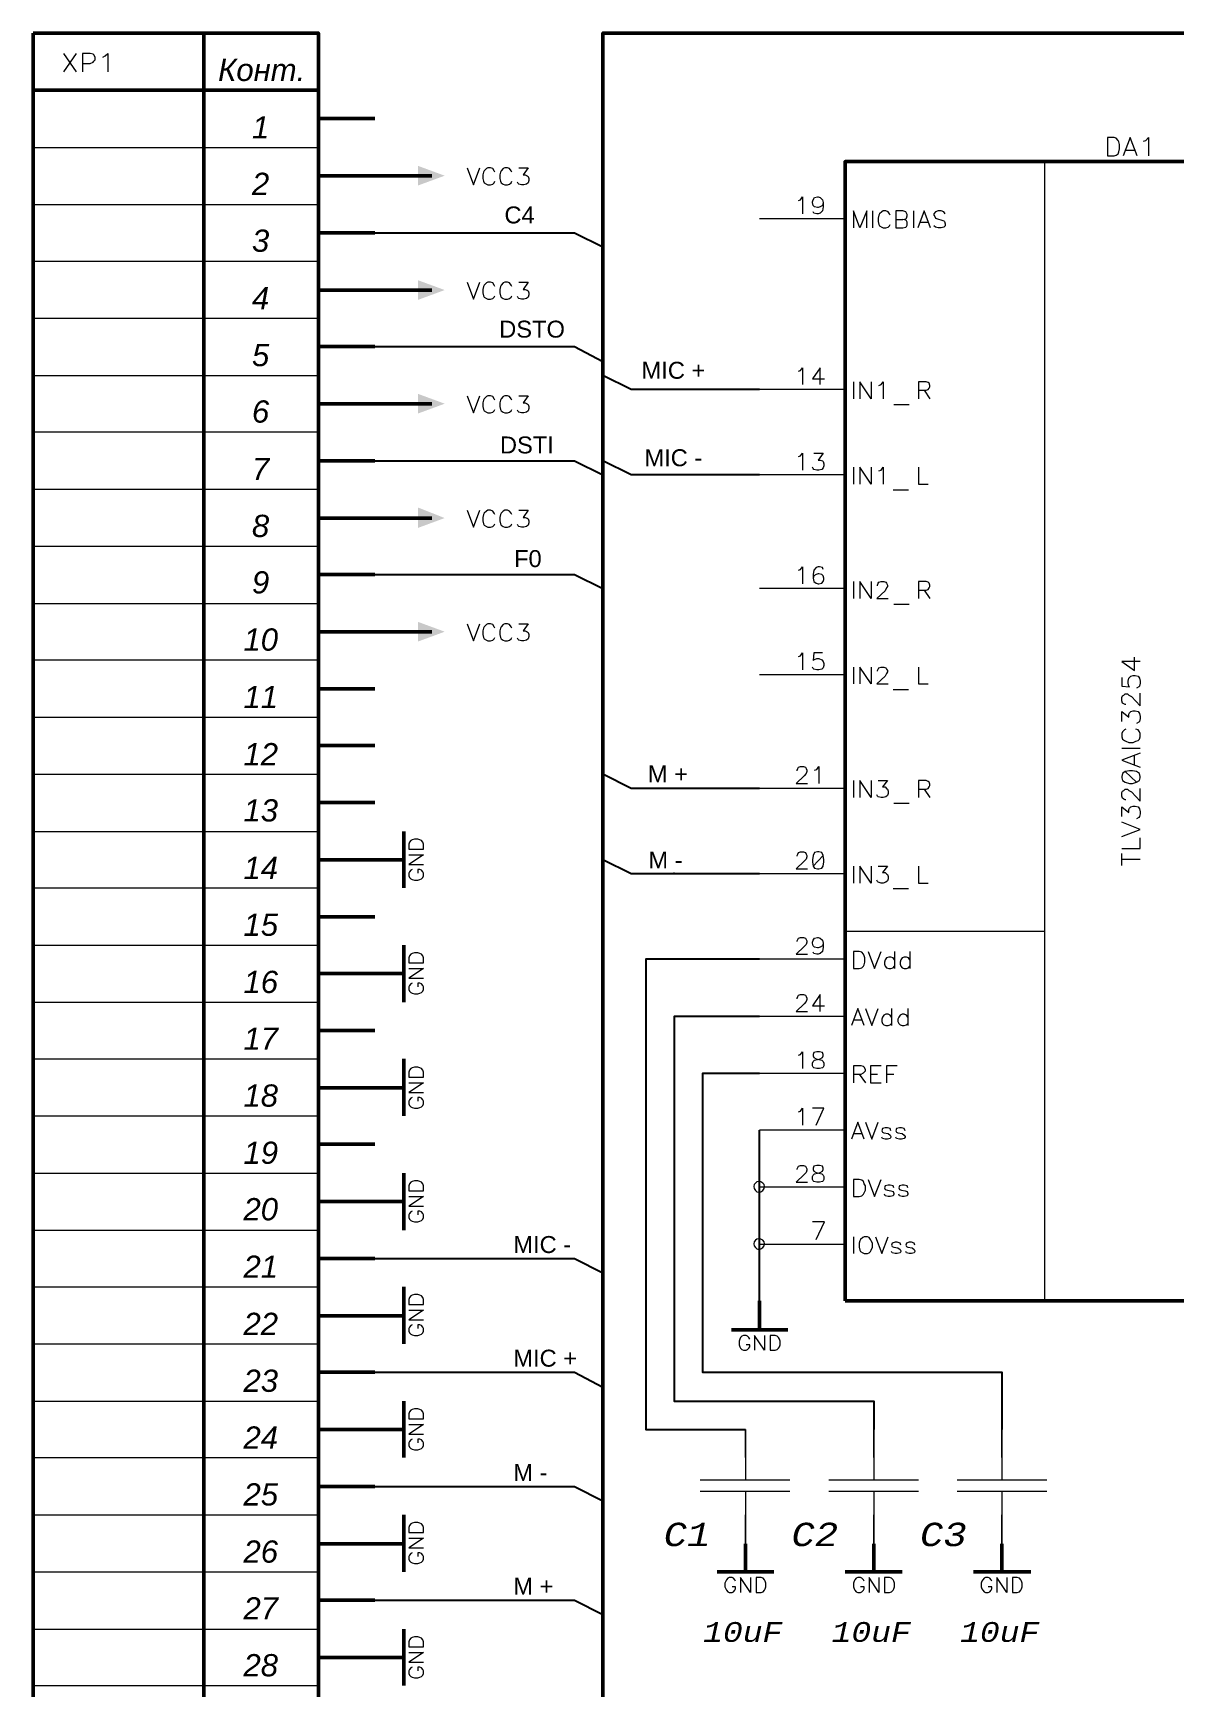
# Model space of a CAD drawing. Header units: millimetres. Extents: x -2024 to 917, y -725 to 13.
# Drawn here: x -1609 to -1541.6, y -115.4 to -17.8 of the extents above; entities that cross this region are included whole.
import ezdxf

# ---------------------------------------------------------------- set-up
doc = ezdxf.new("R2010")
doc.units = ezdxf.units.MM
doc.styles.add('PDF Arial Italic', font='ariali.ttf')
doc.styles.add('PDF Courier New Italic', font='couri.ttf')
doc.styles.get("Standard").update_dxf_attribs({"font": 'arial.ttf'})

msp = doc.modelspace()

# ---------------------------------------------------------------- linework, layer by layer
at = {"color": 7, "lineweight": 50}
for points in [[(-1608.983, -17.768), (-1592.149, -17.768), (-1592.149, -222.935), (-1608.983, -222.935)], [(-1561.066, -92.602), (-1561.066, -25.352), (-1527.441, -25.352), (-1527.441, -92.602)]]:
    msp.add_lwpolyline(points, close=True, dxfattribs=at)
for points in [[(-1598.899, -222.935), (-1598.899, -17.768)], [(-1509.774, -17.768), (-1575.358, -17.768), (-1575.358, -29.56), (-1575.358, -36.268), (-1575.358, -38.81), (-1575.358, -43.018), (-1575.358, -43.852), (-1575.358, -49.727), (-1575.358, -62.352), (-1575.358, -67.393), (-1575.358, -90.102), (-1575.358, -96.81), (-1575.358, -103.56), (-1575.358, -110.268), (-1575.358, -120.352)], [(-1608.983, -21.143), (-1592.149, -21.143)], [(-1592.149, -22.81), (-1588.816, -22.81)], [(-1585.441, -26.185), (-1588.816, -26.185), (-1592.149, -26.185)], [(-1592.149, -29.56), (-1588.816, -29.56)], [(-1585.441, -32.935), (-1588.816, -32.935), (-1592.149, -32.935)], [(-1592.149, -36.268), (-1588.816, -36.268)], [(-1585.441, -39.643), (-1588.816, -39.643), (-1592.149, -39.643)], [(-1592.149, -43.018), (-1588.816, -43.018)], [(-1585.441, -46.393), (-1588.816, -46.393), (-1592.149, -46.393)], [(-1592.149, -49.727), (-1588.816, -49.727)], [(-1585.441, -53.102), (-1588.816, -53.102), (-1592.149, -53.102)], [(-1592.149, -56.477), (-1588.816, -56.477)], [(-1592.149, -59.81), (-1588.816, -59.81)], [(-1592.149, -63.185), (-1588.816, -63.185)], [(-1587.108, -64.893), (-1587.108, -68.227)], [(-1587.108, -66.56), (-1588.816, -66.56), (-1592.149, -66.56)], [(-1592.149, -69.935), (-1588.816, -69.935)], [(-1587.108, -71.602), (-1587.108, -74.977)], [(-1587.108, -73.268), (-1588.816, -73.268), (-1592.149, -73.268)], [(-1592.149, -76.643), (-1588.816, -76.643)], [(-1587.108, -78.31), (-1587.108, -81.685)], [(-1587.108, -80.018), (-1588.816, -80.018), (-1592.149, -80.018)], [(-1592.149, -83.352), (-1588.816, -83.352)], [(-1587.108, -85.06), (-1587.108, -88.435)], [(-1587.108, -86.727), (-1588.816, -86.727), (-1592.149, -86.727)], [(-1592.149, -90.102), (-1588.816, -90.102)], [(-1587.108, -91.768), (-1587.108, -95.143)], [(-1566.108, -94.31), (-1566.108, -92.602)], [(-1587.108, -93.477), (-1588.816, -93.477), (-1592.149, -93.477)], [(-1567.774, -94.31), (-1564.441, -94.31)], [(-1592.149, -96.81), (-1588.816, -96.81)], [(-1587.108, -98.518), (-1587.108, -101.852)], [(-1587.108, -100.185), (-1588.816, -100.185), (-1592.149, -100.185)], [(-1592.149, -103.56), (-1588.816, -103.56)], [(-1587.108, -105.227), (-1587.108, -108.602)], [(-1587.108, -106.935), (-1588.816, -106.935), (-1592.149, -106.935)], [(-1566.941, -108.602), (-1566.941, -106.935)], [(-1559.358, -108.602), (-1559.358, -106.935)], [(-1551.816, -108.602), (-1551.816, -106.935)], [(-1568.608, -108.602), (-1565.274, -108.602)], [(-1561.066, -108.602), (-1557.691, -108.602)], [(-1553.483, -108.602), (-1550.108, -108.602)], [(-1592.149, -110.268), (-1588.816, -110.268)], [(-1587.108, -111.977), (-1587.108, -115.31)], [(-1587.108, -113.643), (-1588.816, -113.643), (-1592.149, -113.643)]]:
    msp.add_lwpolyline(points, dxfattribs=at)
at = {"color": 7, "lineweight": 18}
for points in [[(-1607.191, -18.977), (-1606.441, -20.06)], [(-1606.441, -18.977), (-1607.191, -20.06)], [(-1606.066, -19.56), (-1605.608, -19.56), (-1605.441, -19.477), (-1605.399, -19.435), (-1605.316, -19.352), (-1605.316, -19.185), (-1605.399, -19.06), (-1605.441, -19.018), (-1605.608, -18.977), (-1606.066, -18.977), (-1606.066, -20.06)], [(-1604.858, -19.185), (-1604.733, -19.102), (-1604.566, -18.977), (-1604.566, -20.06)], [(-1543.816, -25.018), (-1544.233, -23.935), (-1544.649, -25.018)], [(-1543.441, -24.143), (-1543.316, -24.102), (-1543.149, -23.935), (-1543.149, -25.018)], [(-1608.983, -24.518), (-1592.149, -24.518)], [(-1549.274, -92.602), (-1549.274, -25.352)], [(-1544.483, -24.685), (-1543.983, -24.685)], [(-1583.358, -25.727), (-1582.983, -26.727), (-1582.608, -25.727)], [(-1581.733, -25.977), (-1581.774, -25.893), (-1581.858, -25.768), (-1581.983, -25.727), (-1582.149, -25.727), (-1582.233, -25.768), (-1582.358, -25.893), (-1582.399, -25.977), (-1582.441, -26.143), (-1582.441, -26.352), (-1582.399, -26.518), (-1582.358, -26.602), (-1582.233, -26.685), (-1582.149, -26.727), (-1581.983, -26.727), (-1581.858, -26.685), (-1581.774, -26.602), (-1581.733, -26.518)], [(-1580.733, -25.977), (-1580.774, -25.893), (-1580.858, -25.768), (-1580.983, -25.727), (-1581.149, -25.727), (-1581.233, -25.768), (-1581.358, -25.893), (-1581.399, -25.977), (-1581.441, -26.143), (-1581.441, -26.352), (-1581.399, -26.518), (-1581.358, -26.602), (-1581.233, -26.685), (-1581.149, -26.727), (-1580.983, -26.727), (-1580.858, -26.685), (-1580.774, -26.602), (-1580.733, -26.518)], [(-1580.316, -25.727), (-1579.774, -25.727), (-1580.066, -26.143), (-1579.941, -26.143), (-1579.816, -26.185), (-1579.774, -26.227), (-1579.733, -26.352), (-1579.733, -26.477), (-1579.774, -26.602), (-1579.858, -26.685), (-1580.024, -26.727), (-1580.149, -26.727), (-1580.316, -26.685), (-1580.358, -26.643), (-1580.399, -26.56)], [(-1608.983, -27.893), (-1592.149, -27.893)], [(-1563.816, -27.643), (-1563.691, -27.602), (-1563.566, -27.435), (-1563.566, -28.435)], [(-1562.358, -27.768), (-1562.399, -27.935), (-1562.524, -28.018), (-1562.649, -28.06), (-1562.691, -28.06), (-1562.858, -28.018), (-1562.941, -27.935), (-1562.983, -27.768), (-1562.983, -27.727), (-1562.941, -27.602), (-1562.858, -27.477), (-1562.691, -27.435), (-1562.649, -27.435), (-1562.524, -27.477), (-1562.399, -27.602), (-1562.358, -27.768), (-1562.358, -28.018), (-1562.399, -28.268), (-1562.524, -28.393), (-1562.649, -28.435), (-1562.733, -28.435), (-1562.899, -28.393), (-1562.941, -28.31)], [(-1559.774, -29.268), (-1559.774, -28.268), (-1560.191, -29.268), (-1560.566, -28.268), (-1560.566, -29.268)], [(-1559.441, -28.268), (-1559.441, -29.268)], [(-1558.399, -28.518), (-1558.441, -28.435), (-1558.524, -28.31), (-1558.649, -28.268), (-1558.816, -28.268), (-1558.899, -28.31), (-1559.024, -28.435), (-1559.066, -28.518), (-1559.108, -28.685), (-1559.108, -28.893), (-1559.066, -29.06), (-1559.024, -29.143), (-1558.899, -29.227), (-1558.816, -29.268), (-1558.649, -29.268), (-1558.524, -29.227), (-1558.441, -29.143), (-1558.399, -29.06)], [(-1557.024, -28.268), (-1557.024, -29.268)], [(-1556.024, -29.268), (-1556.399, -28.268), (-1556.774, -29.268)], [(-1555.149, -28.435), (-1555.233, -28.31), (-1555.399, -28.268), (-1555.566, -28.268), (-1555.733, -28.31), (-1555.816, -28.435), (-1555.816, -28.518), (-1555.774, -28.602), (-1555.733, -28.685), (-1555.608, -28.727), (-1555.358, -28.81), (-1555.233, -28.852), (-1555.191, -28.893), (-1555.149, -29.018), (-1555.149, -29.143), (-1555.233, -29.227), (-1555.399, -29.268), (-1555.566, -29.268), (-1555.733, -29.227), (-1555.816, -29.143)], [(-1558.066, -28.768), (-1557.649, -28.768)], [(-1556.649, -28.935), (-1556.149, -28.935)], [(-1608.983, -31.227), (-1592.149, -31.227)], [(-1583.358, -32.477), (-1582.983, -33.477), (-1582.608, -32.477)], [(-1581.733, -32.727), (-1581.774, -32.643), (-1581.858, -32.518), (-1581.983, -32.477), (-1582.149, -32.477), (-1582.233, -32.518), (-1582.358, -32.643), (-1582.399, -32.727), (-1582.441, -32.893), (-1582.441, -33.102), (-1582.399, -33.268), (-1582.358, -33.352), (-1582.233, -33.435), (-1582.149, -33.477), (-1581.983, -33.477), (-1581.858, -33.435), (-1581.774, -33.352), (-1581.733, -33.268)], [(-1580.733, -32.727), (-1580.774, -32.643), (-1580.858, -32.518), (-1580.983, -32.477), (-1581.149, -32.477), (-1581.233, -32.518), (-1581.358, -32.643), (-1581.399, -32.727), (-1581.441, -32.893), (-1581.441, -33.102), (-1581.399, -33.268), (-1581.358, -33.352), (-1581.233, -33.435), (-1581.149, -33.477), (-1580.983, -33.477), (-1580.858, -33.435), (-1580.774, -33.352), (-1580.733, -33.268)], [(-1580.316, -32.477), (-1579.774, -32.477), (-1580.066, -32.893), (-1579.941, -32.893), (-1579.816, -32.935), (-1579.774, -32.977), (-1579.733, -33.102), (-1579.733, -33.227), (-1579.774, -33.352), (-1579.858, -33.435), (-1580.024, -33.477), (-1580.149, -33.477), (-1580.316, -33.435), (-1580.358, -33.393), (-1580.399, -33.31)], [(-1608.983, -34.602), (-1592.149, -34.602)], [(-1608.983, -37.977), (-1592.149, -37.977)], [(-1563.816, -37.727), (-1563.691, -37.685), (-1563.566, -37.518), (-1563.566, -38.518)], [(-1562.524, -38.518), (-1562.524, -37.518), (-1562.983, -38.185), (-1562.274, -38.185)], [(-1560.566, -38.352), (-1560.566, -39.352)], [(-1559.524, -38.352), (-1559.524, -39.352), (-1560.191, -38.352), (-1560.191, -39.352)], [(-1559.066, -38.56), (-1558.941, -38.518), (-1558.816, -38.352), (-1558.816, -39.352)], [(-1556.733, -38.852), (-1556.274, -38.852), (-1556.149, -38.81), (-1556.108, -38.727), (-1556.066, -38.643), (-1556.066, -38.56), (-1556.108, -38.435), (-1556.149, -38.393), (-1556.274, -38.352), (-1556.733, -38.352), (-1556.733, -39.352)], [(-1556.399, -38.852), (-1556.066, -39.352)], [(-1583.358, -39.185), (-1582.983, -40.185), (-1582.608, -39.185)], [(-1581.733, -39.435), (-1581.774, -39.352), (-1581.858, -39.227), (-1581.983, -39.185), (-1582.149, -39.185), (-1582.233, -39.227), (-1582.358, -39.352), (-1582.399, -39.435), (-1582.441, -39.602), (-1582.441, -39.81), (-1582.399, -39.977), (-1582.358, -40.06), (-1582.233, -40.143), (-1582.149, -40.185), (-1581.983, -40.185), (-1581.858, -40.143), (-1581.774, -40.06), (-1581.733, -39.977)], [(-1580.733, -39.435), (-1580.774, -39.352), (-1580.858, -39.227), (-1580.983, -39.185), (-1581.149, -39.185), (-1581.233, -39.227), (-1581.358, -39.352), (-1581.399, -39.435), (-1581.441, -39.602), (-1581.441, -39.81), (-1581.399, -39.977), (-1581.358, -40.06), (-1581.233, -40.143), (-1581.149, -40.185), (-1580.983, -40.185), (-1580.858, -40.143), (-1580.774, -40.06), (-1580.733, -39.977)], [(-1580.316, -39.185), (-1579.774, -39.185), (-1580.066, -39.602), (-1579.941, -39.602), (-1579.816, -39.643), (-1579.774, -39.685), (-1579.733, -39.81), (-1579.733, -39.935), (-1579.774, -40.06), (-1579.858, -40.143), (-1580.024, -40.185), (-1580.149, -40.185), (-1580.316, -40.143), (-1580.358, -40.102), (-1580.399, -40.018)], [(-1558.191, -39.685), (-1557.274, -39.685)], [(-1608.983, -41.31), (-1592.149, -41.31)], [(-1563.816, -42.768), (-1563.691, -42.727), (-1563.566, -42.56), (-1563.566, -43.56)], [(-1562.899, -42.56), (-1562.358, -42.56), (-1562.649, -42.977), (-1562.524, -42.977), (-1562.399, -43.018), (-1562.358, -43.06), (-1562.316, -43.185), (-1562.316, -43.31), (-1562.358, -43.435), (-1562.441, -43.518), (-1562.608, -43.56), (-1562.733, -43.56), (-1562.899, -43.518), (-1562.941, -43.477), (-1562.983, -43.393)], [(-1560.566, -43.393), (-1560.566, -44.393)], [(-1559.524, -43.393), (-1559.524, -44.393), (-1560.191, -43.393), (-1560.191, -44.393)], [(-1559.066, -43.602), (-1558.941, -43.56), (-1558.816, -43.393), (-1558.816, -44.393)], [(-1556.733, -43.393), (-1556.733, -44.393), (-1556.149, -44.393)], [(-1608.983, -44.685), (-1592.149, -44.685)], [(-1558.233, -44.727), (-1557.316, -44.727)], [(-1583.358, -45.935), (-1582.983, -46.935), (-1582.608, -45.935)], [(-1581.733, -46.185), (-1581.774, -46.102), (-1581.858, -45.977), (-1581.983, -45.935), (-1582.149, -45.935), (-1582.233, -45.977), (-1582.358, -46.102), (-1582.399, -46.185), (-1582.441, -46.352), (-1582.441, -46.56), (-1582.399, -46.727), (-1582.358, -46.81), (-1582.233, -46.893), (-1582.149, -46.935), (-1581.983, -46.935), (-1581.858, -46.893), (-1581.774, -46.81), (-1581.733, -46.727)], [(-1580.733, -46.185), (-1580.774, -46.102), (-1580.858, -45.977), (-1580.983, -45.935), (-1581.149, -45.935), (-1581.233, -45.977), (-1581.358, -46.102), (-1581.399, -46.185), (-1581.441, -46.352), (-1581.441, -46.56), (-1581.399, -46.727), (-1581.358, -46.81), (-1581.233, -46.893), (-1581.149, -46.935), (-1580.983, -46.935), (-1580.858, -46.893), (-1580.774, -46.81), (-1580.733, -46.727)], [(-1580.316, -45.935), (-1579.774, -45.935), (-1580.066, -46.352), (-1579.941, -46.352), (-1579.816, -46.393), (-1579.774, -46.435), (-1579.733, -46.56), (-1579.733, -46.685), (-1579.774, -46.81), (-1579.858, -46.893), (-1580.024, -46.935), (-1580.149, -46.935), (-1580.316, -46.893), (-1580.358, -46.852), (-1580.399, -46.768)], [(-1608.983, -48.06), (-1592.149, -48.06)], [(-1563.816, -49.477), (-1563.691, -49.435), (-1563.566, -49.268), (-1563.566, -50.268)], [(-1562.358, -49.435), (-1562.399, -49.31), (-1562.566, -49.268), (-1562.649, -49.268), (-1562.774, -49.31), (-1562.899, -49.477), (-1562.941, -49.727), (-1562.941, -49.935), (-1562.899, -50.143), (-1562.774, -50.227), (-1562.649, -50.268), (-1562.608, -50.268), (-1562.441, -50.227), (-1562.358, -50.143), (-1562.316, -50.018), (-1562.316, -49.935), (-1562.358, -49.81), (-1562.441, -49.727), (-1562.608, -49.685), (-1562.649, -49.685), (-1562.774, -49.727), (-1562.899, -49.81), (-1562.941, -49.935)], [(-1560.566, -50.143), (-1560.566, -51.143)], [(-1559.524, -50.143), (-1559.524, -51.143), (-1560.191, -50.143), (-1560.191, -51.143)], [(-1559.149, -50.393), (-1559.149, -50.352), (-1559.108, -50.227), (-1559.066, -50.185), (-1558.941, -50.143), (-1558.774, -50.143), (-1558.649, -50.185), (-1558.608, -50.227), (-1558.566, -50.352), (-1558.566, -50.435), (-1558.608, -50.518), (-1558.691, -50.685), (-1559.191, -51.143), (-1558.524, -51.143)], [(-1556.733, -50.643), (-1556.274, -50.643), (-1556.149, -50.602), (-1556.108, -50.518), (-1556.066, -50.435), (-1556.066, -50.352), (-1556.108, -50.227), (-1556.149, -50.185), (-1556.274, -50.143), (-1556.733, -50.143), (-1556.733, -51.143)], [(-1556.399, -50.643), (-1556.066, -51.143)], [(-1608.983, -51.435), (-1592.149, -51.435)], [(-1558.191, -51.477), (-1557.274, -51.477)], [(-1583.358, -52.643), (-1582.983, -53.643), (-1582.608, -52.643)], [(-1581.733, -52.893), (-1581.774, -52.81), (-1581.858, -52.685), (-1581.983, -52.643), (-1582.149, -52.643), (-1582.233, -52.685), (-1582.358, -52.81), (-1582.399, -52.893), (-1582.441, -53.06), (-1582.441, -53.268), (-1582.399, -53.435), (-1582.358, -53.518), (-1582.233, -53.602), (-1582.149, -53.643), (-1581.983, -53.643), (-1581.858, -53.602), (-1581.774, -53.518), (-1581.733, -53.435)], [(-1580.733, -52.893), (-1580.774, -52.81), (-1580.858, -52.685), (-1580.983, -52.643), (-1581.149, -52.643), (-1581.233, -52.685), (-1581.358, -52.81), (-1581.399, -52.893), (-1581.441, -53.06), (-1581.441, -53.268), (-1581.399, -53.435), (-1581.358, -53.518), (-1581.233, -53.602), (-1581.149, -53.643), (-1580.983, -53.643), (-1580.858, -53.602), (-1580.774, -53.518), (-1580.733, -53.435)], [(-1580.316, -52.643), (-1579.774, -52.643), (-1580.066, -53.06), (-1579.941, -53.06), (-1579.816, -53.102), (-1579.774, -53.143), (-1579.733, -53.268), (-1579.733, -53.393), (-1579.774, -53.518), (-1579.858, -53.602), (-1580.024, -53.643), (-1580.149, -53.643), (-1580.316, -53.602), (-1580.358, -53.56), (-1580.399, -53.477)], [(-1563.816, -54.56), (-1563.691, -54.518), (-1563.566, -54.352), (-1563.566, -55.352)], [(-1562.399, -54.352), (-1562.899, -54.352), (-1562.941, -54.81), (-1562.899, -54.768), (-1562.733, -54.685), (-1562.608, -54.685), (-1562.441, -54.768), (-1562.358, -54.852), (-1562.316, -54.977), (-1562.316, -55.102), (-1562.358, -55.227), (-1562.441, -55.31), (-1562.608, -55.352), (-1562.733, -55.352), (-1562.899, -55.31), (-1562.941, -55.268), (-1562.983, -55.185)], [(-1543.649, -54.852), (-1544.733, -54.852), (-1543.983, -55.393), (-1543.983, -54.602)], [(-1608.983, -54.768), (-1592.149, -54.768)], [(-1560.566, -55.185), (-1560.566, -56.185)], [(-1559.524, -55.185), (-1559.524, -56.185), (-1560.191, -55.185), (-1560.191, -56.185)], [(-1559.149, -55.435), (-1559.149, -55.393), (-1559.108, -55.31), (-1559.066, -55.227), (-1558.941, -55.185), (-1558.774, -55.185), (-1558.649, -55.227), (-1558.608, -55.31), (-1558.566, -55.393), (-1558.566, -55.477), (-1558.608, -55.56), (-1558.691, -55.727), (-1559.191, -56.185), (-1558.524, -56.185)], [(-1556.733, -55.185), (-1556.733, -56.185), (-1556.149, -56.185)], [(-1558.233, -56.518), (-1557.316, -56.518)], [(-1544.733, -55.81), (-1544.733, -56.31), (-1544.274, -56.352), (-1544.316, -56.31), (-1544.358, -56.143), (-1544.358, -56.018), (-1544.316, -55.852), (-1544.191, -55.727), (-1544.066, -55.685), (-1543.941, -55.685), (-1543.774, -55.727), (-1543.691, -55.852), (-1543.649, -56.018), (-1543.649, -56.143), (-1543.691, -56.31), (-1543.733, -56.352), (-1543.858, -56.435)], [(-1544.483, -57.393), (-1544.524, -57.393), (-1544.608, -57.352), (-1544.691, -57.31), (-1544.733, -57.185), (-1544.733, -56.977), (-1544.691, -56.893), (-1544.608, -56.852), (-1544.524, -56.768), (-1544.399, -56.768), (-1544.316, -56.852), (-1544.149, -56.935), (-1543.649, -57.477), (-1543.649, -56.727)], [(-1608.983, -58.143), (-1592.149, -58.143)], [(-1544.733, -58.393), (-1544.733, -57.81), (-1544.316, -58.143), (-1544.316, -57.977), (-1544.274, -57.893), (-1544.191, -57.81), (-1544.066, -57.768), (-1543.941, -57.768), (-1543.774, -57.81), (-1543.691, -57.935), (-1543.649, -58.102), (-1543.649, -58.227), (-1543.691, -58.393), (-1543.733, -58.435), (-1543.858, -58.518)], [(-1544.483, -58.852), (-1544.566, -58.893), (-1544.691, -59.018), (-1544.733, -59.102), (-1544.733, -59.31), (-1544.691, -59.435), (-1544.566, -59.518), (-1544.483, -59.56), (-1544.316, -59.643), (-1544.066, -59.643), (-1543.899, -59.56), (-1543.774, -59.518), (-1543.691, -59.435), (-1543.649, -59.31), (-1543.649, -59.102), (-1543.691, -59.018), (-1543.774, -58.893), (-1543.899, -58.852)], [(-1544.733, -59.977), (-1543.649, -59.977)], [(-1543.649, -60.268), (-1544.733, -60.685), (-1543.649, -61.102)], [(-1543.983, -60.935), (-1543.983, -60.435)], [(-1608.983, -61.518), (-1592.149, -61.518)], [(-1563.899, -61.31), (-1563.899, -61.268), (-1563.858, -61.185), (-1563.816, -61.102), (-1563.691, -61.06), (-1563.524, -61.06), (-1563.399, -61.102), (-1563.358, -61.185), (-1563.316, -61.268), (-1563.316, -61.352), (-1563.358, -61.477), (-1563.483, -61.602), (-1563.941, -62.06), (-1563.274, -62.06)], [(-1562.858, -61.268), (-1562.733, -61.227), (-1562.608, -61.06), (-1562.608, -62.06)], [(-1544.524, -61.352), (-1543.858, -61.977)], [(-1560.566, -61.893), (-1560.566, -62.893)], [(-1559.524, -61.893), (-1559.524, -62.893), (-1560.191, -61.893), (-1560.191, -62.893)], [(-1559.108, -61.893), (-1558.566, -61.893), (-1558.858, -62.268), (-1558.691, -62.268), (-1558.608, -62.352), (-1558.566, -62.393), (-1558.524, -62.518), (-1558.524, -62.643), (-1558.566, -62.768), (-1558.649, -62.852), (-1558.816, -62.893), (-1558.941, -62.893), (-1559.108, -62.852), (-1559.149, -62.81), (-1559.191, -62.727)], [(-1556.733, -62.393), (-1556.274, -62.393), (-1556.149, -62.352), (-1556.108, -62.268), (-1556.066, -62.185), (-1556.066, -62.102), (-1556.108, -61.977), (-1556.149, -61.935), (-1556.274, -61.893), (-1556.733, -61.893), (-1556.733, -62.893)], [(-1556.399, -62.393), (-1556.066, -62.893)], [(-1544.483, -63.018), (-1544.524, -63.018), (-1544.608, -62.977), (-1544.691, -62.935), (-1544.733, -62.81), (-1544.733, -62.602), (-1544.691, -62.518), (-1544.608, -62.477), (-1544.524, -62.393), (-1544.399, -62.393), (-1544.316, -62.477), (-1544.149, -62.56), (-1543.649, -63.102), (-1543.649, -62.352)], [(-1558.191, -63.227), (-1557.274, -63.227)], [(-1544.733, -64.018), (-1544.733, -63.435), (-1544.316, -63.768), (-1544.316, -63.602), (-1544.274, -63.518), (-1544.191, -63.435), (-1544.066, -63.393), (-1543.941, -63.393), (-1543.774, -63.435), (-1543.691, -63.56), (-1543.649, -63.727), (-1543.649, -63.852), (-1543.691, -64.018), (-1543.733, -64.06), (-1543.858, -64.143)], [(-1544.733, -65.185), (-1543.649, -64.768), (-1544.733, -64.352)], [(-1608.983, -64.893), (-1592.149, -64.893)], [(-1544.733, -65.893), (-1543.649, -65.893), (-1543.649, -65.268)], [(-1586.816, -66.268), (-1585.941, -66.268), (-1586.816, -66.852), (-1585.941, -66.852)], [(-1563.899, -66.352), (-1563.899, -66.31), (-1563.858, -66.227), (-1563.816, -66.143), (-1563.691, -66.102), (-1563.524, -66.102), (-1563.399, -66.143), (-1563.358, -66.227), (-1563.316, -66.31), (-1563.316, -66.393), (-1563.358, -66.518), (-1563.483, -66.643), (-1563.941, -67.102), (-1563.274, -67.102)], [(-1562.358, -66.31), (-1562.941, -66.935)], [(-1544.733, -66.893), (-1544.733, -66.185)], [(-1586.608, -67.143), (-1586.691, -67.185), (-1586.774, -67.268), (-1586.816, -67.352), (-1586.816, -67.518), (-1586.774, -67.602), (-1586.691, -67.685), (-1586.608, -67.727), (-1586.483, -67.768), (-1586.274, -67.768), (-1586.149, -67.727), (-1586.066, -67.685), (-1585.983, -67.602), (-1585.941, -67.518), (-1585.941, -67.352), (-1585.983, -67.268), (-1586.066, -67.185), (-1586.149, -67.143), (-1586.274, -67.143), (-1586.274, -67.352)], [(-1560.566, -66.935), (-1560.566, -67.935)], [(-1559.524, -66.935), (-1559.524, -67.935), (-1560.191, -66.935), (-1560.191, -67.935)], [(-1559.108, -66.935), (-1558.566, -66.935), (-1558.858, -67.31), (-1558.691, -67.31), (-1558.608, -67.393), (-1558.566, -67.435), (-1558.524, -67.56), (-1558.524, -67.685), (-1558.566, -67.81), (-1558.649, -67.893), (-1558.816, -67.935), (-1558.941, -67.935), (-1559.108, -67.893), (-1559.149, -67.852), (-1559.191, -67.768)], [(-1556.733, -66.935), (-1556.733, -67.935), (-1556.149, -67.935)], [(-1544.733, -66.518), (-1543.649, -66.518)], [(-1608.983, -68.227), (-1592.149, -68.227)], [(-1558.233, -68.268), (-1557.316, -68.268)], [(-1563.899, -71.393), (-1563.899, -71.352), (-1563.858, -71.268), (-1563.816, -71.185), (-1563.691, -71.143), (-1563.524, -71.143), (-1563.399, -71.185), (-1563.358, -71.268), (-1563.316, -71.352), (-1563.316, -71.435), (-1563.358, -71.56), (-1563.483, -71.685), (-1563.941, -72.143), (-1563.274, -72.143)], [(-1562.358, -71.477), (-1562.399, -71.643), (-1562.524, -71.727), (-1562.649, -71.768), (-1562.691, -71.768), (-1562.858, -71.727), (-1562.941, -71.643), (-1562.983, -71.477), (-1562.983, -71.435), (-1562.941, -71.31), (-1562.858, -71.185), (-1562.691, -71.143), (-1562.649, -71.143), (-1562.524, -71.185), (-1562.399, -71.31), (-1562.358, -71.477), (-1562.358, -71.727), (-1562.399, -71.977), (-1562.524, -72.102), (-1562.649, -72.143), (-1562.733, -72.143), (-1562.899, -72.102), (-1562.941, -72.018)], [(-1561.066, -70.768), (-1549.274, -70.768)], [(-1608.983, -71.602), (-1592.149, -71.602)], [(-1559.691, -71.977), (-1559.316, -72.977), (-1558.941, -71.977)], [(-1558.149, -71.977), (-1558.149, -72.977)], [(-1557.233, -71.977), (-1557.233, -72.977)], [(-1586.816, -72.977), (-1585.941, -72.977), (-1586.816, -73.56), (-1585.941, -73.56)], [(-1558.149, -72.477), (-1558.233, -72.352), (-1558.358, -72.31), (-1558.483, -72.31), (-1558.608, -72.352), (-1558.691, -72.477), (-1558.733, -72.602), (-1558.733, -72.727), (-1558.691, -72.852), (-1558.608, -72.935), (-1558.483, -72.977), (-1558.358, -72.977), (-1558.233, -72.935), (-1558.149, -72.852)], [(-1557.233, -72.477), (-1557.316, -72.352), (-1557.441, -72.31), (-1557.566, -72.31), (-1557.691, -72.352), (-1557.774, -72.477), (-1557.816, -72.602), (-1557.816, -72.727), (-1557.774, -72.852), (-1557.691, -72.935), (-1557.566, -72.977), (-1557.441, -72.977), (-1557.316, -72.935), (-1557.233, -72.852)], [(-1586.608, -73.852), (-1586.691, -73.893), (-1586.774, -73.977), (-1586.816, -74.06), (-1586.816, -74.227), (-1586.774, -74.31), (-1586.691, -74.393), (-1586.608, -74.435), (-1586.483, -74.477), (-1586.274, -74.477), (-1586.149, -74.435), (-1586.066, -74.393), (-1585.983, -74.31), (-1585.941, -74.227), (-1585.941, -74.06), (-1585.983, -73.977), (-1586.066, -73.893), (-1586.149, -73.852), (-1586.274, -73.852), (-1586.274, -74.06)], [(-1608.983, -74.977), (-1592.149, -74.977)], [(-1563.899, -74.768), (-1563.899, -74.727), (-1563.858, -74.643), (-1563.816, -74.56), (-1563.691, -74.518), (-1563.524, -74.518), (-1563.399, -74.56), (-1563.358, -74.643), (-1563.316, -74.727), (-1563.316, -74.81), (-1563.358, -74.935), (-1563.483, -75.06), (-1563.941, -75.518), (-1563.274, -75.518)], [(-1562.524, -75.518), (-1562.524, -74.518), (-1562.983, -75.185), (-1562.274, -75.185)], [(-1559.941, -76.352), (-1560.316, -75.352), (-1560.691, -76.352)], [(-1560.566, -76.018), (-1560.066, -76.018)], [(-1559.858, -75.352), (-1559.483, -76.352), (-1559.108, -75.352)], [(-1558.316, -75.852), (-1558.399, -75.727), (-1558.524, -75.685), (-1558.649, -75.685), (-1558.774, -75.727), (-1558.858, -75.852), (-1558.899, -75.977), (-1558.899, -76.102), (-1558.858, -76.227), (-1558.774, -76.31), (-1558.649, -76.352), (-1558.524, -76.352), (-1558.399, -76.31), (-1558.316, -76.227)], [(-1558.316, -75.352), (-1558.316, -76.352)], [(-1557.358, -75.852), (-1557.441, -75.727), (-1557.566, -75.685), (-1557.691, -75.685), (-1557.816, -75.727), (-1557.899, -75.852), (-1557.941, -75.977), (-1557.941, -76.102), (-1557.899, -76.227), (-1557.816, -76.31), (-1557.691, -76.352), (-1557.566, -76.352), (-1557.441, -76.31), (-1557.358, -76.227)], [(-1557.358, -75.352), (-1557.358, -76.352)], [(-1563.816, -78.102), (-1563.691, -78.06), (-1563.566, -77.893), (-1563.566, -78.893)], [(-1608.983, -78.31), (-1592.149, -78.31)], [(-1560.566, -79.227), (-1560.108, -79.227), (-1559.983, -79.143), (-1559.941, -79.102), (-1559.858, -79.018), (-1559.858, -78.935), (-1559.941, -78.81), (-1559.983, -78.768), (-1560.108, -78.727), (-1560.566, -78.727), (-1560.566, -79.727)], [(-1558.941, -78.727), (-1559.566, -78.727), (-1559.566, -79.727), (-1558.941, -79.727)], [(-1557.983, -78.727), (-1558.608, -78.727), (-1558.608, -79.727)], [(-1586.816, -79.727), (-1585.941, -79.727), (-1586.816, -80.31), (-1585.941, -80.31)], [(-1560.233, -79.227), (-1559.858, -79.727)], [(-1559.566, -79.227), (-1559.149, -79.227)], [(-1558.608, -79.227), (-1558.191, -79.227)], [(-1586.608, -80.602), (-1586.691, -80.643), (-1586.774, -80.727), (-1586.816, -80.81), (-1586.816, -80.977), (-1586.774, -81.06), (-1586.691, -81.143), (-1586.608, -81.185), (-1586.483, -81.227), (-1586.274, -81.227), (-1586.149, -81.185), (-1586.066, -81.143), (-1585.983, -81.06), (-1585.941, -80.977), (-1585.941, -80.81), (-1585.983, -80.727), (-1586.066, -80.643), (-1586.149, -80.602), (-1586.274, -80.602), (-1586.274, -80.81)], [(-1608.983, -81.685), (-1592.149, -81.685)], [(-1563.816, -81.435), (-1563.691, -81.393), (-1563.566, -81.227), (-1563.566, -82.227)], [(-1562.774, -82.227), (-1562.316, -81.227), (-1562.983, -81.227)], [(-1559.941, -83.06), (-1560.316, -82.06), (-1560.691, -83.06)], [(-1560.566, -82.727), (-1560.066, -82.727)], [(-1559.858, -82.06), (-1559.483, -83.06), (-1559.108, -82.06)], [(-1558.358, -82.56), (-1558.399, -82.435), (-1558.566, -82.393), (-1558.691, -82.393), (-1558.858, -82.435), (-1558.899, -82.56), (-1558.858, -82.643), (-1558.774, -82.685), (-1558.524, -82.727), (-1558.399, -82.81), (-1558.358, -82.893), (-1558.358, -82.935), (-1558.399, -83.018), (-1558.566, -83.06), (-1558.691, -83.06), (-1558.858, -83.018), (-1558.899, -82.935)], [(-1557.524, -82.56), (-1557.566, -82.435), (-1557.733, -82.393), (-1557.858, -82.393), (-1558.024, -82.435), (-1558.066, -82.56), (-1558.024, -82.643), (-1557.941, -82.685), (-1557.691, -82.727), (-1557.566, -82.81), (-1557.524, -82.893), (-1557.524, -82.935), (-1557.566, -83.018), (-1557.733, -83.06), (-1557.858, -83.06), (-1558.024, -83.018), (-1558.066, -82.935)], [(-1563.899, -84.852), (-1563.899, -84.81), (-1563.858, -84.727), (-1563.816, -84.643), (-1563.691, -84.602), (-1563.524, -84.602), (-1563.399, -84.643), (-1563.358, -84.727), (-1563.316, -84.81), (-1563.316, -84.893), (-1563.358, -85.018), (-1563.483, -85.143), (-1563.941, -85.602), (-1563.274, -85.602)], [(-1608.983, -85.06), (-1592.149, -85.06)], [(-1559.691, -85.435), (-1559.316, -86.435), (-1558.941, -85.435)], [(-1558.191, -85.935), (-1558.233, -85.81), (-1558.399, -85.768), (-1558.524, -85.768), (-1558.691, -85.81), (-1558.733, -85.935), (-1558.691, -86.018), (-1558.566, -86.06), (-1558.358, -86.102), (-1558.233, -86.143), (-1558.191, -86.268), (-1558.191, -86.31), (-1558.233, -86.393), (-1558.399, -86.435), (-1558.524, -86.435), (-1558.691, -86.393), (-1558.733, -86.31)], [(-1557.358, -85.935), (-1557.399, -85.81), (-1557.566, -85.768), (-1557.691, -85.768), (-1557.858, -85.81), (-1557.899, -85.935), (-1557.858, -86.018), (-1557.733, -86.06), (-1557.524, -86.102), (-1557.399, -86.143), (-1557.358, -86.268), (-1557.358, -86.31), (-1557.399, -86.393), (-1557.566, -86.435), (-1557.691, -86.435), (-1557.858, -86.393), (-1557.899, -86.31)], [(-1586.816, -86.435), (-1585.941, -86.435), (-1586.816, -87.018), (-1585.941, -87.018)], [(-1586.608, -87.31), (-1586.691, -87.352), (-1586.774, -87.435), (-1586.816, -87.518), (-1586.816, -87.685), (-1586.774, -87.768), (-1586.691, -87.852), (-1586.608, -87.893), (-1586.483, -87.935), (-1586.274, -87.935), (-1586.149, -87.893), (-1586.066, -87.852), (-1585.983, -87.768), (-1585.941, -87.685), (-1585.941, -87.518), (-1585.983, -87.435), (-1586.066, -87.352), (-1586.149, -87.31), (-1586.274, -87.31), (-1586.274, -87.518)], [(-1608.983, -88.435), (-1592.149, -88.435)], [(-1562.774, -88.977), (-1562.274, -87.935), (-1562.983, -87.935)], [(-1560.566, -88.81), (-1560.566, -89.81)], [(-1559.274, -88.81), (-1558.899, -89.81), (-1558.524, -88.81)], [(-1557.774, -89.31), (-1557.816, -89.185), (-1557.983, -89.143), (-1558.108, -89.143), (-1558.274, -89.185), (-1558.316, -89.31), (-1558.274, -89.393), (-1558.191, -89.435), (-1557.941, -89.477), (-1557.816, -89.56), (-1557.774, -89.643), (-1557.774, -89.685), (-1557.816, -89.768), (-1557.983, -89.81), (-1558.108, -89.81), (-1558.274, -89.768), (-1558.316, -89.685)], [(-1556.941, -89.31), (-1556.983, -89.185), (-1557.149, -89.143), (-1557.274, -89.143), (-1557.441, -89.185), (-1557.483, -89.31), (-1557.441, -89.393), (-1557.358, -89.435), (-1557.108, -89.477), (-1556.983, -89.56), (-1556.941, -89.643), (-1556.941, -89.685), (-1556.983, -89.768), (-1557.149, -89.81), (-1557.274, -89.81), (-1557.441, -89.768), (-1557.483, -89.685)], [(-1608.983, -91.768), (-1592.149, -91.768)], [(-1586.816, -93.143), (-1585.941, -93.143), (-1586.816, -93.727), (-1585.941, -93.727)], [(-1586.608, -94.018), (-1586.691, -94.06), (-1586.774, -94.143), (-1586.816, -94.227), (-1586.816, -94.393), (-1586.774, -94.477), (-1586.691, -94.56), (-1586.608, -94.602), (-1586.483, -94.643), (-1586.274, -94.643), (-1586.149, -94.602), (-1586.066, -94.56), (-1585.983, -94.477), (-1585.941, -94.393), (-1585.941, -94.227), (-1585.983, -94.143), (-1586.066, -94.06), (-1586.149, -94.018), (-1586.274, -94.018), (-1586.274, -94.227)], [(-1566.691, -94.852), (-1566.733, -94.768), (-1566.816, -94.685), (-1566.899, -94.643), (-1567.066, -94.643), (-1567.149, -94.685), (-1567.233, -94.768), (-1567.274, -94.852), (-1567.316, -94.977), (-1567.316, -95.185), (-1567.274, -95.31), (-1567.233, -95.393), (-1567.149, -95.477), (-1567.066, -95.518), (-1566.899, -95.518), (-1566.816, -95.477), (-1566.733, -95.393), (-1566.691, -95.31), (-1566.691, -95.185), (-1566.899, -95.185)], [(-1565.816, -94.643), (-1565.816, -95.518), (-1566.399, -94.643), (-1566.399, -95.518)], [(-1608.983, -95.143), (-1592.149, -95.143)], [(-1608.983, -98.518), (-1592.149, -98.518)], [(-1586.816, -99.893), (-1585.941, -99.893), (-1586.816, -100.477), (-1585.941, -100.477)], [(-1586.608, -100.768), (-1586.691, -100.81), (-1586.774, -100.893), (-1586.816, -100.977), (-1586.816, -101.143), (-1586.774, -101.227), (-1586.691, -101.31), (-1586.608, -101.352), (-1586.483, -101.393), (-1586.274, -101.393), (-1586.149, -101.352), (-1586.066, -101.31), (-1585.983, -101.227), (-1585.941, -101.143), (-1585.941, -100.977), (-1585.983, -100.893), (-1586.066, -100.81), (-1586.149, -100.768), (-1586.274, -100.768), (-1586.274, -100.977)], [(-1608.983, -101.852), (-1592.149, -101.852)], [(-1608.983, -105.227), (-1592.149, -105.227)], [(-1586.816, -106.602), (-1585.941, -106.602), (-1586.816, -107.185), (-1585.941, -107.185)], [(-1586.608, -107.477), (-1586.691, -107.518), (-1586.774, -107.602), (-1586.816, -107.685), (-1586.816, -107.852), (-1586.774, -107.935), (-1586.691, -108.018), (-1586.608, -108.06), (-1586.483, -108.102), (-1586.274, -108.102), (-1586.149, -108.06), (-1586.066, -108.018), (-1585.983, -107.935), (-1585.941, -107.852), (-1585.941, -107.685), (-1585.983, -107.602), (-1586.066, -107.518), (-1586.149, -107.477), (-1586.274, -107.477), (-1586.274, -107.685)], [(-1608.983, -108.602), (-1592.149, -108.602)], [(-1567.524, -109.143), (-1567.566, -109.06), (-1567.649, -108.977), (-1567.733, -108.935), (-1567.899, -108.935), (-1567.983, -108.977), (-1568.066, -109.06), (-1568.108, -109.143), (-1568.149, -109.268), (-1568.149, -109.477), (-1568.108, -109.602), (-1568.066, -109.685), (-1567.983, -109.768), (-1567.899, -109.81), (-1567.733, -109.81), (-1567.649, -109.768), (-1567.566, -109.685), (-1567.524, -109.602), (-1567.524, -109.477), (-1567.733, -109.477)], [(-1566.649, -108.935), (-1566.649, -109.81), (-1567.233, -108.935), (-1567.233, -109.81)], [(-1559.941, -109.143), (-1559.983, -109.06), (-1560.066, -108.977), (-1560.149, -108.935), (-1560.316, -108.935), (-1560.399, -108.977), (-1560.483, -109.06), (-1560.524, -109.143), (-1560.566, -109.268), (-1560.566, -109.477), (-1560.524, -109.602), (-1560.483, -109.685), (-1560.399, -109.768), (-1560.316, -109.81), (-1560.149, -109.81), (-1560.066, -109.768), (-1559.983, -109.685), (-1559.941, -109.602), (-1559.941, -109.477), (-1560.149, -109.477)], [(-1559.066, -108.935), (-1559.066, -109.81), (-1559.649, -108.935), (-1559.649, -109.81)], [(-1552.399, -109.143), (-1552.441, -109.06), (-1552.524, -108.977), (-1552.608, -108.935), (-1552.774, -108.935), (-1552.858, -108.977), (-1552.941, -109.06), (-1552.983, -109.143), (-1553.024, -109.268), (-1553.024, -109.477), (-1552.983, -109.602), (-1552.941, -109.685), (-1552.858, -109.768), (-1552.774, -109.81), (-1552.608, -109.81), (-1552.524, -109.768), (-1552.441, -109.685), (-1552.399, -109.602), (-1552.399, -109.477), (-1552.608, -109.477)], [(-1551.524, -108.935), (-1551.524, -109.81), (-1552.108, -108.935), (-1552.108, -109.81)], [(-1608.983, -111.977), (-1592.149, -111.977)], [(-1586.816, -113.352), (-1585.941, -113.352), (-1586.816, -113.935), (-1585.941, -113.935)], [(-1586.608, -114.227), (-1586.691, -114.268), (-1586.774, -114.352), (-1586.816, -114.435), (-1586.816, -114.602), (-1586.774, -114.685), (-1586.691, -114.768), (-1586.608, -114.81), (-1586.483, -114.852), (-1586.274, -114.852), (-1586.149, -114.81), (-1586.066, -114.768), (-1585.983, -114.685), (-1585.941, -114.602), (-1585.941, -114.435), (-1585.983, -114.352), (-1586.066, -114.268), (-1586.149, -114.227), (-1586.274, -114.227), (-1586.274, -114.435)], [(-1608.983, -115.31), (-1592.149, -115.31)]]:
    msp.add_lwpolyline(points, dxfattribs=at)
at = {"color": 7, "lineweight": 5}
for points in [[(-1592.149, -22.81), (-1588.816, -22.81)], [(-1587.108, -26.185), (-1588.816, -26.185), (-1592.149, -26.185)], [(-1561.066, -28.727), (-1566.108, -28.727)], [(-1592.149, -29.56), (-1588.816, -29.56)], [(-1587.108, -32.935), (-1588.816, -32.935), (-1592.149, -32.935)], [(-1592.149, -36.268), (-1588.816, -36.268)], [(-1561.066, -38.81), (-1566.108, -38.81)], [(-1587.108, -39.643), (-1588.816, -39.643), (-1592.149, -39.643)], [(-1592.149, -43.018), (-1588.816, -43.018)], [(-1561.066, -43.852), (-1566.108, -43.852)], [(-1587.108, -46.393), (-1588.816, -46.393), (-1592.149, -46.393)], [(-1592.149, -49.727), (-1588.816, -49.727)], [(-1561.066, -50.56), (-1566.108, -50.56)], [(-1587.108, -53.102), (-1588.816, -53.102), (-1592.149, -53.102)], [(-1561.066, -55.643), (-1566.108, -55.643)], [(-1592.149, -56.477), (-1588.816, -56.477)], [(-1592.149, -59.81), (-1588.816, -59.81)], [(-1561.066, -62.352), (-1566.108, -62.352)], [(-1592.149, -63.185), (-1588.816, -63.185)], [(-1587.108, -66.56), (-1588.816, -66.56), (-1592.149, -66.56)], [(-1571.149, -67.393), (-1571.149, -67.31)], [(-1561.066, -67.393), (-1566.108, -67.393)], [(-1592.149, -69.935), (-1588.816, -69.935)], [(-1561.066, -72.435), (-1566.108, -72.435)], [(-1587.108, -73.268), (-1588.816, -73.268), (-1592.149, -73.268)], [(-1561.066, -75.81), (-1566.108, -75.81)], [(-1592.149, -76.643), (-1588.816, -76.643)], [(-1587.108, -80.018), (-1588.816, -80.018), (-1592.149, -80.018)], [(-1561.066, -79.185), (-1566.108, -79.185)], [(-1561.066, -82.518), (-1566.108, -82.518)], [(-1592.149, -83.352), (-1588.816, -83.352)], [(-1561.066, -85.893), (-1566.108, -85.893)], [(-1587.108, -86.727), (-1588.816, -86.727), (-1592.149, -86.727)], [(-1561.066, -89.268), (-1566.108, -89.268)], [(-1592.149, -90.102), (-1588.816, -90.102)], [(-1566.108, -94.31), (-1566.108, -92.602)], [(-1587.108, -93.477), (-1588.816, -93.477), (-1592.149, -93.477)], [(-1592.149, -96.81), (-1588.816, -96.81)], [(-1587.108, -100.185), (-1588.816, -100.185), (-1592.149, -100.185)], [(-1566.941, -101.852), (-1566.941, -100.185)], [(-1559.358, -101.852), (-1559.358, -100.185)], [(-1551.816, -101.852), (-1551.816, -100.185)], [(-1592.149, -103.56), (-1588.816, -103.56)], [(-1566.941, -108.602), (-1566.941, -106.935), (-1566.941, -105.227)], [(-1559.358, -108.602), (-1559.358, -106.935), (-1559.358, -105.227)], [(-1551.816, -108.602), (-1551.816, -106.935), (-1551.816, -105.227)], [(-1587.108, -106.935), (-1588.816, -106.935), (-1592.149, -106.935)], [(-1592.149, -110.268), (-1588.816, -110.268)], [(-1587.108, -113.643), (-1588.816, -113.643), (-1592.149, -113.643)]]:
    msp.add_lwpolyline(points, dxfattribs=at)
at = {"color": 7, "lineweight": 18}
for points in [[(-1545.566, -23.935), (-1545.566, -25.018), (-1545.191, -25.018), (-1545.066, -24.977), (-1544.941, -24.893), (-1544.899, -24.768), (-1544.858, -24.602), (-1544.858, -24.352), (-1544.899, -24.185), (-1544.941, -24.102), (-1545.066, -23.977), (-1545.191, -23.935)], [(-1558.066, -28.268), (-1558.066, -29.268), (-1557.649, -29.268), (-1557.483, -29.227), (-1557.441, -29.185), (-1557.399, -29.102), (-1557.399, -28.935), (-1557.441, -28.852), (-1557.483, -28.81), (-1557.649, -28.768), (-1557.483, -28.727), (-1557.441, -28.685), (-1557.399, -28.56), (-1557.399, -28.477), (-1557.441, -28.393), (-1557.483, -28.31), (-1557.649, -28.268)], [(-1544.733, -61.727), (-1544.691, -61.893), (-1544.524, -61.977), (-1544.274, -62.06), (-1544.108, -62.06), (-1543.858, -61.977), (-1543.691, -61.893), (-1543.649, -61.727), (-1543.649, -61.643), (-1543.691, -61.477), (-1543.858, -61.352), (-1544.108, -61.31), (-1544.274, -61.31), (-1544.524, -61.352), (-1544.691, -61.477), (-1544.733, -61.643)], [(-1586.816, -65.935), (-1585.941, -65.935), (-1585.941, -65.643), (-1585.983, -65.518), (-1586.066, -65.435), (-1586.149, -65.393), (-1586.274, -65.352), (-1586.483, -65.352), (-1586.608, -65.393), (-1586.691, -65.435), (-1586.774, -65.518), (-1586.816, -65.643)], [(-1562.691, -66.102), (-1562.858, -66.143), (-1562.941, -66.31), (-1562.983, -66.56), (-1562.983, -66.685), (-1562.941, -66.935), (-1562.858, -67.06), (-1562.691, -67.102), (-1562.608, -67.102), (-1562.441, -67.06), (-1562.358, -66.935), (-1562.316, -66.685), (-1562.316, -66.56), (-1562.358, -66.31), (-1562.441, -66.143), (-1562.608, -66.102)], [(-1586.816, -72.643), (-1585.941, -72.643), (-1585.941, -72.352), (-1585.983, -72.227), (-1586.066, -72.143), (-1586.149, -72.102), (-1586.274, -72.06), (-1586.483, -72.06), (-1586.608, -72.102), (-1586.691, -72.143), (-1586.774, -72.227), (-1586.816, -72.352)], [(-1560.566, -71.977), (-1560.566, -72.977), (-1560.233, -72.977), (-1560.066, -72.935), (-1559.983, -72.852), (-1559.941, -72.768), (-1559.899, -72.602), (-1559.899, -72.352), (-1559.941, -72.227), (-1559.983, -72.143), (-1560.066, -72.018), (-1560.233, -71.977)], [(-1562.733, -77.893), (-1562.899, -77.935), (-1562.941, -78.06), (-1562.941, -78.143), (-1562.899, -78.227), (-1562.774, -78.31), (-1562.608, -78.352), (-1562.441, -78.393), (-1562.358, -78.477), (-1562.316, -78.56), (-1562.316, -78.727), (-1562.358, -78.81), (-1562.399, -78.852), (-1562.566, -78.893), (-1562.733, -78.893), (-1562.899, -78.852), (-1562.941, -78.81), (-1562.983, -78.727), (-1562.983, -78.56), (-1562.941, -78.477), (-1562.858, -78.393), (-1562.691, -78.352), (-1562.524, -78.31), (-1562.399, -78.227), (-1562.358, -78.143), (-1562.358, -78.06), (-1562.399, -77.935), (-1562.566, -77.893)], [(-1586.816, -79.393), (-1585.941, -79.393), (-1585.941, -79.102), (-1585.983, -78.977), (-1586.066, -78.893), (-1586.149, -78.852), (-1586.274, -78.81), (-1586.483, -78.81), (-1586.608, -78.852), (-1586.691, -78.893), (-1586.774, -78.977), (-1586.816, -79.102)], [(-1562.733, -84.602), (-1562.899, -84.643), (-1562.941, -84.768), (-1562.941, -84.852), (-1562.899, -84.935), (-1562.774, -85.018), (-1562.608, -85.06), (-1562.441, -85.102), (-1562.358, -85.185), (-1562.316, -85.268), (-1562.316, -85.435), (-1562.358, -85.518), (-1562.399, -85.56), (-1562.566, -85.602), (-1562.733, -85.602), (-1562.899, -85.56), (-1562.941, -85.518), (-1562.983, -85.435), (-1562.983, -85.268), (-1562.941, -85.185), (-1562.858, -85.102), (-1562.691, -85.06), (-1562.524, -85.018), (-1562.399, -84.935), (-1562.358, -84.852), (-1562.358, -84.768), (-1562.399, -84.643), (-1562.566, -84.602)], [(-1586.816, -86.102), (-1585.941, -86.102), (-1585.941, -85.81), (-1585.983, -85.685), (-1586.066, -85.602), (-1586.149, -85.56), (-1586.274, -85.518), (-1586.483, -85.518), (-1586.608, -85.56), (-1586.691, -85.602), (-1586.774, -85.685), (-1586.816, -85.81)], [(-1560.566, -85.435), (-1560.566, -86.435), (-1560.233, -86.435), (-1560.066, -86.393), (-1559.983, -86.31), (-1559.941, -86.227), (-1559.858, -86.06), (-1559.858, -85.81), (-1559.941, -85.685), (-1559.983, -85.56), (-1560.066, -85.477), (-1560.233, -85.435)], [(-1559.941, -88.81), (-1560.024, -88.852), (-1560.149, -88.977), (-1560.191, -89.06), (-1560.233, -89.185), (-1560.233, -89.435), (-1560.191, -89.602), (-1560.149, -89.685), (-1560.024, -89.768), (-1559.941, -89.81), (-1559.733, -89.81), (-1559.649, -89.768), (-1559.566, -89.685), (-1559.524, -89.602), (-1559.441, -89.435), (-1559.441, -89.185), (-1559.524, -89.06), (-1559.566, -88.977), (-1559.649, -88.852), (-1559.733, -88.81)], [(-1586.816, -92.81), (-1585.941, -92.81), (-1585.941, -92.518), (-1585.983, -92.393), (-1586.066, -92.31), (-1586.149, -92.268), (-1586.274, -92.227), (-1586.483, -92.227), (-1586.608, -92.268), (-1586.691, -92.31), (-1586.774, -92.393), (-1586.816, -92.518)], [(-1565.483, -94.643), (-1565.483, -95.518), (-1565.191, -95.518), (-1565.066, -95.477), (-1564.983, -95.393), (-1564.941, -95.31), (-1564.899, -95.185), (-1564.899, -94.977), (-1564.941, -94.852), (-1564.983, -94.768), (-1565.066, -94.685), (-1565.191, -94.643)], [(-1586.816, -99.56), (-1585.941, -99.56), (-1585.941, -99.268), (-1585.983, -99.143), (-1586.066, -99.06), (-1586.149, -99.018), (-1586.274, -98.977), (-1586.483, -98.977), (-1586.608, -99.018), (-1586.691, -99.06), (-1586.774, -99.143), (-1586.816, -99.268)], [(-1586.816, -106.268), (-1585.941, -106.268), (-1585.941, -105.977), (-1585.983, -105.852), (-1586.066, -105.768), (-1586.149, -105.727), (-1586.274, -105.685), (-1586.483, -105.685), (-1586.608, -105.727), (-1586.691, -105.768), (-1586.774, -105.852), (-1586.816, -105.977)], [(-1566.316, -108.935), (-1566.316, -109.81), (-1566.024, -109.81), (-1565.899, -109.768), (-1565.816, -109.685), (-1565.774, -109.602), (-1565.733, -109.477), (-1565.733, -109.268), (-1565.774, -109.143), (-1565.816, -109.06), (-1565.899, -108.977), (-1566.024, -108.935)], [(-1558.733, -108.935), (-1558.733, -109.81), (-1558.441, -109.81), (-1558.316, -109.768), (-1558.233, -109.685), (-1558.191, -109.602), (-1558.149, -109.477), (-1558.149, -109.268), (-1558.191, -109.143), (-1558.233, -109.06), (-1558.316, -108.977), (-1558.441, -108.935)], [(-1551.191, -108.935), (-1551.191, -109.81), (-1550.899, -109.81), (-1550.774, -109.768), (-1550.691, -109.685), (-1550.649, -109.602), (-1550.608, -109.477), (-1550.608, -109.268), (-1550.649, -109.143), (-1550.691, -109.06), (-1550.774, -108.977), (-1550.899, -108.935)], [(-1586.816, -113.018), (-1585.941, -113.018), (-1585.941, -112.727), (-1585.983, -112.602), (-1586.066, -112.518), (-1586.149, -112.477), (-1586.274, -112.435), (-1586.483, -112.435), (-1586.608, -112.477), (-1586.691, -112.518), (-1586.774, -112.602), (-1586.816, -112.727)]]:
    msp.add_lwpolyline(points, close=True, dxfattribs=at)
at = {"color": 7, "lineweight": 25}
for points in [[(-1588.816, -29.56), (-1579.566, -29.56), (-1577.024, -29.56), (-1575.358, -30.393)], [(-1588.816, -36.268), (-1579.566, -36.268), (-1577.024, -36.268), (-1575.358, -37.143)], [(-1566.108, -38.81), (-1571.149, -38.81), (-1573.691, -38.81), (-1575.358, -37.977)], [(-1588.816, -43.018), (-1579.566, -43.018), (-1577.024, -43.018), (-1575.358, -43.852)], [(-1566.108, -43.852), (-1571.149, -43.852), (-1573.691, -43.852), (-1575.358, -43.018)], [(-1588.816, -49.727), (-1578.733, -49.727), (-1577.024, -49.727), (-1575.358, -50.56)], [(-1566.108, -62.352), (-1571.149, -62.352), (-1573.691, -62.352), (-1575.358, -61.518)], [(-1566.108, -67.393), (-1571.149, -67.393), (-1573.691, -67.393), (-1575.358, -66.56)], [(-1566.108, -72.435), (-1572.816, -72.435), (-1572.816, -100.185), (-1566.941, -100.185)], [(-1566.108, -75.81), (-1571.149, -75.81), (-1571.149, -98.518), (-1559.358, -98.518), (-1559.358, -100.185)], [(-1566.108, -79.185), (-1569.483, -79.185), (-1569.483, -96.81), (-1551.816, -96.81), (-1551.816, -100.185)], [(-1566.108, -92.602), (-1566.108, -89.268), (-1566.108, -85.893), (-1566.108, -82.518)], [(-1588.816, -90.102), (-1580.399, -90.102), (-1577.024, -90.102), (-1575.358, -90.935)], [(-1588.816, -96.81), (-1580.399, -96.81), (-1577.024, -96.81), (-1575.358, -97.685)], [(-1588.816, -103.56), (-1580.399, -103.56), (-1577.024, -103.56), (-1575.358, -104.393)], [(-1588.816, -110.268), (-1580.399, -110.268), (-1577.024, -110.268), (-1575.358, -111.102)]]:
    msp.add_lwpolyline(points, dxfattribs=at)
at = {"color": 7, "lineweight": 13}
for points in [[(-1566.941, -100.185), (-1566.941, -103.185)], [(-1559.358, -100.185), (-1559.358, -103.185)], [(-1551.816, -100.185), (-1551.816, -103.185)], [(-1564.316, -103.185), (-1569.608, -103.185)], [(-1556.733, -103.185), (-1562.024, -103.185)], [(-1549.149, -103.185), (-1554.441, -103.185)], [(-1564.316, -103.852), (-1569.608, -103.852)], [(-1566.941, -103.852), (-1566.941, -106.935)], [(-1556.733, -103.852), (-1562.024, -103.852)], [(-1559.358, -103.852), (-1559.358, -106.935)], [(-1549.149, -103.852), (-1554.441, -103.852)], [(-1551.816, -103.852), (-1551.816, -106.935)]]:
    msp.add_lwpolyline(points, dxfattribs=at)
at = {"color": 7, "lineweight": 5}
for points in [[(-1566.149, -85.56), (-1566.316, -85.56), (-1566.441, -85.685), (-1566.441, -85.852)], [(-1566.441, -85.852), (-1566.441, -86.018), (-1566.316, -86.185), (-1566.149, -86.185)], [(-1565.816, -85.852), (-1565.816, -85.685), (-1565.983, -85.56), (-1566.149, -85.56)], [(-1566.149, -86.185), (-1565.983, -86.185), (-1565.816, -86.018), (-1565.816, -85.852)], [(-1566.149, -88.935), (-1566.316, -88.935), (-1566.441, -89.06), (-1566.441, -89.227)], [(-1566.441, -89.227), (-1566.441, -89.393), (-1566.316, -89.56), (-1566.149, -89.56)], [(-1565.816, -89.227), (-1565.816, -89.06), (-1565.983, -88.935), (-1566.149, -88.935)], [(-1566.149, -89.56), (-1565.983, -89.56), (-1565.816, -89.393), (-1565.816, -89.227)]]:
    msp.add_open_spline(points, degree=3, dxfattribs=at)
at = {"color": 7, "lineweight": 5, "transparency": 33554559}
for points in [[(-1584.691, -26.185), (-1586.274, -25.602), (-1586.274, -26.768)], [(-1584.691, -32.935), (-1586.274, -32.352), (-1586.274, -33.518)], [(-1584.691, -39.643), (-1586.274, -39.06), (-1586.274, -40.227)], [(-1584.691, -46.393), (-1586.274, -45.768), (-1586.274, -46.977)], [(-1584.691, -53.102), (-1586.274, -52.518), (-1586.274, -53.685)]]:
    msp.add_solid(points, dxfattribs=at)

# ---------------------------------------------------------------- texts
at = {"color": 7}
for s, p in [('C4', (-1581.166, -29.003)), ('DSTO', (-1581.475, -35.742)), ('MIC +', (-1573.074, -38.172)), ('DSTI', (-1581.432, -42.579)), ('MIC -', (-1572.904, -43.334)), ('F0', (-1580.598, -49.287)), ('M +', (-1572.702, -61.998)), ('M -', (-1572.67, -67.078)), ('MIC -', (-1580.643, -89.774)), ('MIC +', (-1580.643, -96.482)), ('M -', (-1580.643, -103.232)), ('M +', (-1580.643, -109.941))]:
    msp.add_text(s, height=1, dxfattribs=at).set_placement(p)
at = {"color": 7, "attachment_point": 7}
for s, insert, char_height, style in [('Конт.', (-1598.066, -20.614), 1.3123, 'PDF Arial Italic'), ('1', (-1596.066, -23.989), 1.312, 'PDF Arial Italic'), ('2', (-1596.066, -27.323), 1.312, 'PDF Arial Italic'), ('3', (-1596.066, -30.698), 1.312, 'PDF Arial Italic'), ('4', (-1596.066, -34.073), 1.312, 'PDF Arial Italic'), ('5', (-1596.066, -37.448), 1.312, 'PDF Arial Italic'), ('6', (-1596.066, -40.781), 1.312, 'PDF Arial Italic'), ('7', (-1596.066, -44.156), 1.312, 'PDF Arial Italic'), ('8', (-1596.066, -47.531), 1.312, 'PDF Arial Italic'), ('9', (-1596.066, -50.864), 1.312, 'PDF Arial Italic'), ('10', (-1596.566, -54.239), 1.3123, 'PDF Arial Italic'), ('11', (-1596.566, -57.614), 1.3123, 'PDF Arial Italic'), ('12', (-1596.566, -60.989), 1.3123, 'PDF Arial Italic'), ('13', (-1596.566, -64.323), 1.3123, 'PDF Arial Italic'), ('14', (-1596.566, -67.698), 1.3123, 'PDF Arial Italic'), ('15', (-1596.566, -71.073), 1.3123, 'PDF Arial Italic'), ('16', (-1596.566, -74.448), 1.3123, 'PDF Arial Italic'), ('17', (-1596.566, -77.781), 1.3123, 'PDF Arial Italic'), ('18', (-1596.566, -81.156), 1.3123, 'PDF Arial Italic'), ('19', (-1596.566, -84.531), 1.3123, 'PDF Arial Italic'), ('20', (-1596.566, -87.864), 1.3123, 'PDF Arial Italic'), ('21', (-1596.566, -91.239), 1.3123, 'PDF Arial Italic'), ('22', (-1596.566, -94.614), 1.3123, 'PDF Arial Italic'), ('23', (-1596.566, -97.989), 1.3123, 'PDF Arial Italic'), ('24', (-1596.566, -101.323), 1.3123, 'PDF Arial Italic'), ('25', (-1596.566, -104.698), 1.3123, 'PDF Arial Italic'), ('C1', (-1571.774, -107.097), 1.3806, 'PDF Courier New Italic'), ('C2', (-1564.233, -107.097), 1.3806, 'PDF Courier New Italic'), ('C3', (-1556.649, -107.097), 1.3806, 'PDF Courier New Italic'), ('26', (-1596.566, -108.073), 1.3123, 'PDF Arial Italic'), ('27', (-1596.566, -111.406), 1.3123, 'PDF Arial Italic'), ('10uF', (-1569.441, -112.744), 1.1664, 'PDF Courier New Italic'), ('10uF', (-1561.858, -112.744), 1.1664, 'PDF Courier New Italic'), ('10uF', (-1554.274, -112.744), 1.1664, 'PDF Courier New Italic'), ('28', (-1596.566, -114.781), 1.3123, 'PDF Arial Italic')]:
    msp.add_mtext(s, dxfattribs=dict(at, insert=insert, char_height=char_height, style=style))

doc.saveas('drawing.dxf')
